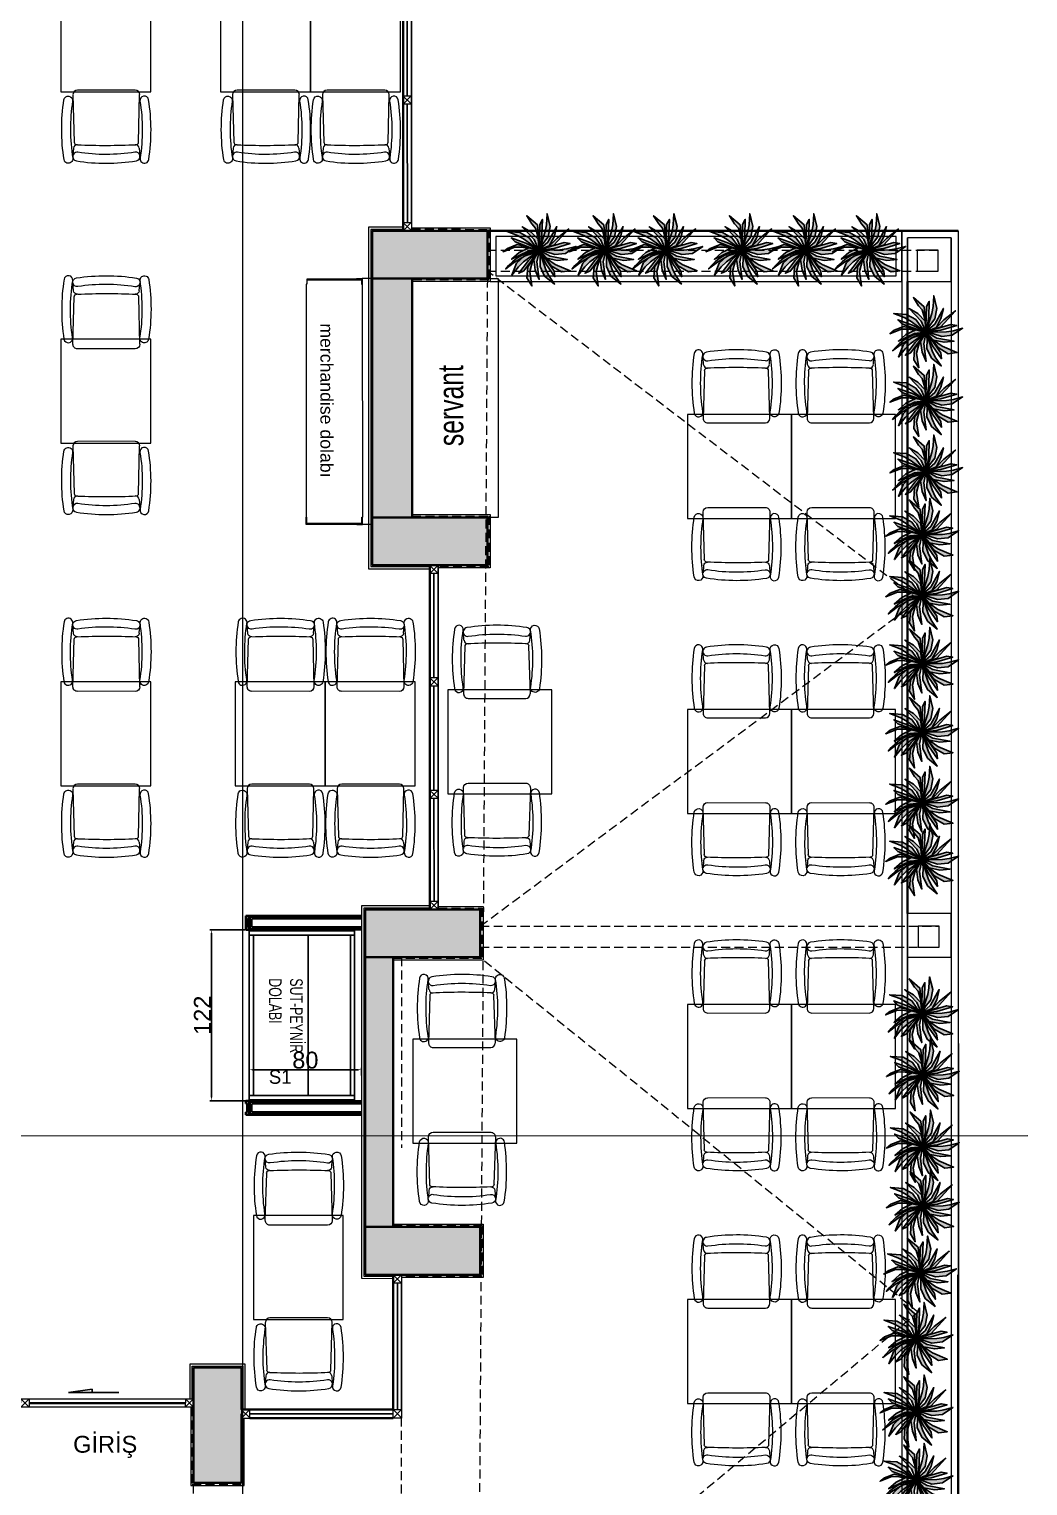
# Model space of a CAD drawing. Header units: millimetres. Extents: x 30084 to 42641, y -1284 to 1636.
# Drawn here: x 31249 to 31960, y -264 to 772 of the extents above; entities that cross this region are included whole.
import ezdxf

# ---------------------------------------------------------------- set-up
doc = ezdxf.new("R2010")
doc.units = ezdxf.units.MM
doc.linetypes.add('DASHED2', pattern=[9.525, 6.35, -3.175])
doc.linetypes.add('HIDDEN', pattern=[9.525, 6.35, -3.175])
doc.layers.add('00-BITKI', color=103, linetype='Continuous')
for name, color, linetype, lineweight in [('no3_ahsap gorunus arka ince', 53, 'Continuous', 15), ('no3_ahsap gorunus arka kalın', 43, 'Continuous', 15), ('no3_ahsap kesit on', 40, 'Continuous', 20), ('no3_ahşap gorunus on kalın', 36, 'Continuous', 15), ('no3_cam gorunus on', 142, 'Continuous', 15), ('no3_duvar kaplama', 8, 'Continuous', 0), ('no3_duvar mevcut', 4, 'Continuous', 35), ('no3_döşeme kaplama', 8, 'Continuous', 0), ('no3_kutu profil gorunus', 8, 'Continuous', 0), ('no3_kutuprofil kesit', 74, 'Continuous', 18), ('no3_sandalye masa', 248, 'Continuous', 15), ('no3_yazı tefriş', 152, 'Continuous', 0), ('no3_ölçü detay', 252, 'Continuous', 0), ('no3_ölçü tefriş', 252, 'Continuous', 0), ('t_görünüş', 45, 'Continuous', 25), ('t_yazı', 144, 'Continuous', 25), ('Y-CAM', 4, 'Continuous', 5), ('Y-UST', 253, 'HIDDEN', 13)]:
    doc.layers.add(name, color=color, linetype=linetype, lineweight=lineweight)
doc.styles.get("Standard").update_dxf_attribs({"font": 'arial.ttf'})
doc.styles.add('TAKSİM', font='GOTHIC.TTF', dxfattribs={"height": 20})
doc.styles.add('Ölçü50', font='arial.ttf', dxfattribs={"width": 0.7})
doc.dimstyles.new('ISO-25', dxfattribs={"dimtxt": 12, "dimasz": 2.5, "dimexe": 1.25, "dimexo": 0.625, "dimtad": 1, "dimdec": 0, "dimtxsty": 'Standard', "dimcen": 2.5, "dimadec": 0, "dimazin": 0, "dimtfac": 1, "dimtdec": 0, "dimtmove": 0, "dimatfit": 3, "dimfxl": 1, "dimarcsym": 0})

# ---------------------------------------------------------------- blocks, each defined once
blk = doc.blocks.new('hediiyelik')
at = {"layer": 'no3_ahsap gorunus arka kalın'}
for p, q in [((33247.8, -770.1), (33422.8, -770)), ((33247.8, -770.1), (33247.8, -777.1)), ((33422.8, -770), (33422.8, -777))]:
    blk.add_line(p, q, dxfattribs=at)
at = {"layer": 'no3_ahşap gorunus on kalın'}
for p, q in [((33251.8, -777.1), (33417.7, -777)), ((33422.8, -781), (33422.8, -813)), ((33251.8, -817.1), (33417.7, -817))]:
    blk.add_line(p, q, dxfattribs=at)
at = {"layer": 'no3_kutu profil gorunus'}
for p, q in [((33251.8, -777.6), (33251.8, -777.1)), ((33417.7, -777.5), (33417.7, -777)), ((33248.3, -781.1), (33247.8, -781.1)), ((33422.3, -781), (33422.8, -781)), ((33248.3, -813.1), (33247.8, -813.1)), ((33251.8, -816.6), (33251.8, -817.1)), ((33417.7, -816.5), (33417.7, -817)), ((33422.3, -813), (33422.8, -813))]:
    blk.add_line(p, q, dxfattribs=at)
for points in [[(33247.8, -781.1), (33247.8, -777.1), (33251.8, -777.1)], [(33422.8, -781), (33422.8, -777), (33417.7, -777)], [(33422.3, -781), (33422.3, -777.5), (33417.7, -777.5)], [(33248.3, -781.1), (33248.3, -777.6), (33251.8, -777.6)], [(33248.3, -813.1), (33248.3, -816.6), (33251.8, -816.6)], [(33422.8, -813), (33422.8, -817), (33417.7, -817)], [(33422.3, -813), (33422.3, -816.5), (33417.7, -816.5)]]:
    blk.add_lwpolyline(points, dxfattribs=at)
at = {"layer": 'no3_ölçü tefriş'}
for p, q in [((33421.9, -816), (33421.9, -777.5)), ((33248.3, -780), (33248.3, -813.1)), ((33248.7, -816), (33248.7, -777.6)), ((33422.3, -780), (33422.3, -813))]:
    blk.add_line(p, q, dxfattribs=at)
for centre in [(33248.5, -780), (33248.5, -784), (33248.5, -788), (33422.1, -780), (33422.1, -784), (33422.1, -788), (33248.5, -792), (33248.5, -796), (33248.5, -800), (33248.5, -804), (33248.5, -808), (33248.5, -812), (33248.5, -816), (33422.1, -812), (33422.1, -816)]:
    blk.add_circle(centre, 0.2, dxfattribs=at)
at = {"layer": 't_yazı', "style": 'Ölçü50'}
blk.add_text('merchandise dolabı', height=9, dxfattribs=at).set_placement((33279.7, -806.9, 0))
blk = doc.blocks.new('K-BKLEME')
for p, q in [((-29.3, 50.3), (-29.8, 56.6)), ((28.5, 50.4), (29, 56.7)), ((-28.6, 45), (-29.6, 3.2)), ((29, 3.3), (27.8, 45)), ((-25.7, -0.8), (25, -0.7))]:
    blk.add_line(p, q)
for points in [[(-29.9, 8.9, -0.077504), (-30, 59.1, 1), (-37.6, 60.2, 0.077504), (-37.5, 7.7, 1)], [(-25.5, 53.8, -0.077504), (24.7, 53.9, 1), (25.9, 61.5, 0.077504), (-26.7, 61.4, 1)], [(29.3, 9, 0.077504), (29.2, 59.1, -1), (36.8, 60.3, -0.077504), (36.9, 7.8, -1)]]:
    blk.add_lwpolyline(points, format="xyb", close=True)
for centre, radius, start, end in [((-25.9, 50.6), 3.39, 184.6945, 272.6484), ((-26.4, 44.9), 2.26, 92.7197, 178.6168), ((-0.2, -519.6), 567.4, 87.4515, 92.6484), ((25.1, 50.6), 3.39, 267.5228, 355.4767), ((25.6, 45), 2.26, 1.5543, 87.4515), ((-25.7, 3.2), 3.95, 180.0856, 270.0856), ((25, 3.2), 3.95, 270.0856, 0.0856)]:
    blk.add_arc(centre, radius, start, end)
blk = doc.blocks.new('yuopl')
at = {"linetype": 'ByBlock'}
h = blk.add_hatch(color=1, dxfattribs=at)
h.set_gradient(color1=(61, 122, 0), color2=(210, 212, 89), tint=1, name='HEMISPHERICAL')
h.paths.add_polyline_path([(48509, -20392), (48481, -20747), (48242, -21286), (48461, -21019), (48605, -20707), (48513, -20372), (48605, -20727), (48553, -21067), (48541, -21557), (48677, -20843), (48513, -20361), (48813, -21162), (48956, -21298), (48769, -20788), (48517, -20365), (48665, -20548), (48920, -20903), (49028, -21103), (49144, -21398), (49124, -20987), (48944, -20684), (48681, -20500), (48517, -20361), (48888, -20524), (49316, -20915), (49144, -20632), (48880, -20393), (48525, -20365), (48880, -20389), (49211, -20499), (49673, -20766), (49529, -20514), (49167, -20367), (48520, -20363), (49362, -20334), (49530, -20242), (49006, -20261), (48524, -20364), (48803, -20267), (49135, -20155), (49362, -20108), (49713, -20089), (49310, -19986), (48967, -20060), (48736, -20239), (48517, -20365), (48780, -20068), (49291, -19778), (48970, -19856), (48659, -20029), (48522, -20358), (48652, -19991), (48890, -19689), (49314, -19458), (49005, -19487), (48729, -19725), (48522, -20357), (48758, -19546), (48721, -19359), (48581, -19867), (48525, -20364), (48517, -19713), (48544, -19477), (48635, -19140), (48412, -19495), (48375, -19840), (48475, -20114), (48522, -20345), (48480, -20277), (48392, -19919), (48347, -19473), (48349, -19106), (48316, -19248), (48292, -19421), (48287, -19533), (48288, -19610), (48306, -19783), (48349, -19975), (48415, -20151), (48517, -20344), (48325, -20024), (48209, -19451), (48181, -19778), (48254, -20132), (48522, -20348), (48245, -20127), (48228, -20075), (48098, -19957), (47957, -19775), (47846, -19374), (47841, -19557), (47935, -19890), (48519, -20360), (48255, -20162), (47824, -19885), (47639, -19864), (48064, -20142), (48506, -20355), (48232, -20268), (47911, -20165), (47700, -20072), (47392, -19878), (47667, -20196), (47990, -20339), (48282, -20331), (48510, -20352), (48136, -20442), (47565, -20376), (47868, -20505), (48214, -20548), (48506, -20363), (48260, -20548), (47863, -20699), (47680, -20682), (47362, -20710), (47819, -20810), (48364, -20473), (47856, -20876), (47774, -21050), (48188, -20719), (48504, -20373), (48144, -20884), (47989, -21050), (47715, -21283), (48111, -21115), (48345, -20856), (48419, -20577)])
at = {"color": 76, "linetype": 'ByBlock'}
blk.add_lwpolyline([(48509, -20392), (48481, -20747), (48242, -21286), (48461, -21019), (48605, -20707), (48513, -20372), (48605, -20727), (48553, -21067), (48541, -21557), (48677, -20843), (48513, -20361), (48813, -21162), (48956, -21298), (48769, -20788), (48517, -20365), (48665, -20548), (48920, -20903), (49028, -21103), (49144, -21398), (49124, -20987), (48944, -20684), (48681, -20500), (48517, -20361), (48888, -20524), (49316, -20915), (49144, -20632), (48880, -20393), (48525, -20365), (48880, -20389), (49211, -20499), (49673, -20766), (49529, -20514), (49167, -20367), (48520, -20363), (49362, -20334), (49530, -20242), (49006, -20261), (48524, -20364), (48803, -20267), (49135, -20155), (49362, -20108), (49713, -20089), (49310, -19986), (48967, -20060), (48736, -20239), (48517, -20365), (48780, -20068), (49291, -19778), (48970, -19856), (48659, -20029), (48522, -20358), (48652, -19991), (48890, -19689), (49314, -19458), (49005, -19487), (48729, -19725), (48522, -20357), (48758, -19546), (48721, -19359), (48581, -19867), (48525, -20364), (48517, -19713), (48544, -19477), (48635, -19140), (48412, -19495), (48375, -19840), (48475, -20114), (48522, -20345), (48480, -20277), (48392, -19919), (48347, -19473), (48349, -19106), (48316, -19248), (48292, -19421), (48287, -19533), (48288, -19610), (48306, -19783), (48349, -19975), (48415, -20151), (48517, -20344), (48325, -20024), (48209, -19451), (48181, -19778), (48254, -20132), (48522, -20348), (48245, -20127), (48228, -20075), (48098, -19957), (47957, -19775), (47846, -19374), (47841, -19557), (47935, -19890), (48519, -20360), (48255, -20162), (47824, -19885), (47639, -19864), (48064, -20142), (48506, -20355), (48232, -20268), (47911, -20165), (47700, -20072), (47392, -19878), (47667, -20196), (47990, -20339), (48282, -20331), (48510, -20352), (48136, -20442), (47565, -20376), (47868, -20505), (48214, -20548), (48506, -20363), (48260, -20548), (47863, -20699), (47680, -20682), (47362, -20710), (47819, -20810), (48364, -20473), (47856, -20876), (47774, -21050), (48188, -20719), (48504, -20373), (48144, -20884), (47989, -21050), (47715, -21283), (48111, -21115), (48345, -20856), (48419, -20577)], close=True, dxfattribs=at)
blk = doc.blocks.new('girişkat duvarlarım')
at = {"layer": 'no3_duvar kaplama'}
h = blk.add_hatch(color=251, dxfattribs=at)
h.dxf.hatch_style = 1
h.paths.add_polyline_path([(36583.7, 271), (36562.8, 271), (36562.8, 237), (36583.7, 237)])
h = blk.add_hatch(color=251, dxfattribs=at)
h.dxf.hatch_style = 1
h.paths.add_polyline_path([(36644.8, 271), (36583.7, 271), (36583.7, 237), (36592.8, 237), (36644.8, 237)])
h = blk.add_hatch(color=251, dxfattribs=at)
h.dxf.hatch_style = 1
h.paths.add_polyline_path([(36583.7, 237), (36562.8, 237), (36562.8, 67), (36583.7, 67)])
h = blk.add_hatch(color=251, dxfattribs=at)
h.dxf.hatch_style = 1
h.paths.add_polyline_path([(36591.2, 237), (36583.7, 237), (36583.7, 67), (36591.2, 67)])
h = blk.add_hatch(color=251, dxfattribs=at)
h.dxf.hatch_style = 1
h.paths.add_polyline_path([(36644.8, 67), (36583.7, 67), (36562.8, 67), (36562.8, 62), (36562.8, 33), (36592.8, 33), (36623.8, 33), (36644.8, 33)])
h = blk.add_hatch(color=251, dxfattribs=at)
h.dxf.hatch_style = 1
h.paths.add_polyline_path([(36557.8, -212), (36557.8, -246), (36587.8, -246), (36639.8, -246), (36639.8, -212)])
h = blk.add_hatch(color=251, dxfattribs=at)
h.dxf.hatch_style = 1
h.paths.add_polyline_path([(36557.8, -438), (36577.8, -438), (36577.8, -246), (36557.8, -246)])
h = blk.add_hatch(color=251, dxfattribs=at)
h.dxf.hatch_style = 1
h.paths.add_polyline_path([(36557.8, -472), (36583.7, -472), (36583.7, -438), (36557.8, -438)])
h = blk.add_hatch(color=251, dxfattribs=at)
h.dxf.hatch_style = 1
h.paths.add_polyline_path([(36639.8, -438), (36583.7, -438), (36583.7, -446.8), (36639.8, -446.8)])
h = blk.add_hatch(color=251, dxfattribs=at)
h.dxf.hatch_style = 1
h.paths.add_polyline_path([(36639.8, -446.8), (36583.7, -446.8), (36583.7, -461.8), (36639.8, -461.8)])
h = blk.add_hatch(color=251, dxfattribs=at)
h.dxf.hatch_style = 1
h.paths.add_polyline_path([(36639.8, -461.8), (36583.7, -461.8), (36583.7, -472), (36583.8, -472), (36587.8, -472), (36639.8, -472)])
h = blk.add_hatch(color=251, dxfattribs=at)
h.dxf.hatch_style = 1
h.paths.add_polyline_path([(36469.8, -571), (36469.8, -568), (36469.8, -538), (36435.8, -538), (36435.8, -568), (36435.8, -574), (36435.8, -620), (36469.8, -620)])
for points in [[(36590.8, 271.1), (36644.8, 271), (36644.8, 237), (36591.2, 237)], [(36591.2, 67), (36644.8, 67), (36644.8, 33), (36609.8, 33)], [(36609.8, -212), (36639.8, -212), (36639.8, -246), (36577.8, -246)], [(36577.8, -438), (36639.8, -438), (36639.8, -472), (36583.8, -472)]]:
    blk.add_lwpolyline(points)
at = {"layer": 'no3_ahsap gorunus arka ince'}
for points in [[(36590.8, 273.1), (36646.8, 273), (36646.8, 235), (36591.2, 235)], [(36591.2, 69), (36646.8, 69), (36646.8, 31), (36609.8, 31)], [(36609.8, -210), (36641.8, -210), (36641.8, -248), (36577.8, -248)], [(36577.8, -436), (36641.8, -436), (36641.8, -474), (36583.8, -474)]]:
    blk.add_lwpolyline(points, dxfattribs=at)
at = {"layer": 'no3_ahsap gorunus arka ince', "linetype": 'DASHED2'}
for points in [[(36590.8, 272.1), (36645.8, 272), (36645.8, 236), (36591.2, 236)], [(36591.2, 68), (36645.8, 68), (36645.8, 32), (36609.8, 32)], [(36609.8, -211), (36640.8, -211), (36640.8, -247), (36577.8, -247)], [(36577.8, -437), (36640.8, -437), (36640.8, -473), (36583.8, -473)]]:
    blk.add_lwpolyline(points, dxfattribs=at)
at = {"layer": 'no3_ahsap gorunus arka ince', "elevation": 0}
blk.add_lwpolyline([(36433.8, -566.3), (36433.8, -622), (36471.8, -622), (36471.8, -574)], dxfattribs=at)
at = {"layer": 'no3_ahsap gorunus arka ince', "linetype": 'DASHED2', "elevation": 0}
blk.add_lwpolyline([(36434.8, -566.3), (36434.8, -621), (36470.8, -621), (36470.8, -574)], dxfattribs=at)
at = {"layer": 'no3_cam gorunus on'}
for p, q in [((36318.8, -562.9, 0), (36429.8, -562.7, 0)), ((36318.8, -563.4, 0), (36429.8, -563.2, 0)), ((36318.8, -563.9, 0), (36429.8, -563.7, 0))]:
    blk.add_line(p, q, dxfattribs=at)
at = {"layer": 'no3_duvar kaplama'}
for points in [[(36584.8, 273.5), (36560.3, 273.5), (36560.3, 30.5), (36603.8, 30.5)], [(36584.8, 272), (36561.8, 272), (36561.8, 32), (36603.8, 32)], [(36603.8, -209.5), (36555.3, -209.5), (36555.3, -474.5), (36577.8, -474.6)], [(36603.8, -211), (36556.8, -211), (36556.8, -473), (36577.8, -473.1)]]:
    blk.add_lwpolyline(points, dxfattribs=at)
at = {"layer": 'no3_duvar kaplama', "elevation": 0}
for points in [[(36433.3, -560.3), (36433.3, -535.5), (36472.3, -535.5), (36472.3, -568)], [(36434.8, -560.3), (36434.8, -537), (36470.8, -537), (36470.8, -568)]]:
    blk.add_lwpolyline(points, dxfattribs=at)
at = {"layer": 'no3_duvar mevcut'}
for p, q in [((36584.8, 271), (36584.8, 527)), ((36562.8, 33), (36562.8, 271.1)), ((36562.8, 271), (36591, 271)), ((36644.8, 271), (36562.8, 271)), ((36591.2, 271), (36584.8, 271)), ((36592.8, 271), (36623.8, 271)), ((36644.8, 237), (36644.8, 271)), ((36644.8, 271), (36979.8, 271)), ((36592.8, 237), (36562.8, 237)), ((36591.2, 67), (36591.2, 237)), ((36592.8, 237), (36644.8, 237)), ((36562.8, 67), (36628.8, 67)), ((36644.8, 67), (36562.8, 67)), ((36635, 67), (36628.6, 67)), ((36644.8, 33), (36644.8, 67)), ((36623.8, 33), (36562.8, 33)), ((36592.8, 33), (36562.8, 33)), ((36592.8, 33), (36644.8, 33)), ((36603.8, -119.5), (36603.8, 33)), ((36603.8, 33), (36623.8, 33)), ((36603.8, -212), (36603.8, 33)), ((36603.8, -212), (36603.8, 33)), ((36557.8, -472), (36557.8, -212)), ((36557.8, -212), (36623.8, -212)), ((36639.8, -212), (36557.8, -212)), ((36630, -212), (36623.6, -212)), ((36639.8, -246), (36639.8, -212)), ((36587.8, -246), (36557.8, -246)), ((36577.8, -438), (36577.8, -246)), ((36587.8, -246), (36639.8, -246)), ((36639.8, -438), (36557.8, -438)), ((36639.8, -472), (36639.8, -438)), ((36587.8, -472), (36557.8, -472)), ((36577.8, -568), (36577.8, -472)), ((36577.8, -568), (36577.8, -472)), ((36587.8, -472), (36639.8, -472)), ((36979.8, -472), (36979.8, -1277)), ((36435.8, -568), (36435.8, -538)), ((36435.8, -538), (36469.8, -538)), ((36469.8, -538), (36469.8, -568)), ((36435.8, -574), (36435.8, -568)), ((36469.8, -568), (36577.8, -568)), ((36435.8, -574), (36435.8, -620)), ((36469.8, -620), (36469.8, -571)), ((36475.8, -574), (36577.8, -574)), ((36435.8, -620), (36469.8, -620))]:
    blk.add_line(p, q, dxfattribs=at)
blk.add_lwpolyline([(36943.8, -749.2), (36943.8, -469)], dxfattribs=at)
at = {"layer": 'no3_döşeme kaplama'}
for p, q in [((36644.8, 271), (36979.8, 271)), ((36939.8, 271), (36939.8, -780.2)), ((36979.8, 271), (36979.8, -474)), ((36943.8, 266), (36943.8, -749.2)), ((36974.8, 266), (36974.8, -780.2)), ((36980, -307.3), (36979.8, -785.2)), ((36943.8, -780.2), (36943.8, -610.2))]:
    blk.add_line(p, q, dxfattribs=at)
for points in [[(36939.8, 271), (36646.8, 271), (36646.8, 235), (36939.8, 235)], [(36935.8, 267), (36650.8, 267), (36650.8, 239), (36935.8, 239)], [(36943.8, 235), (36974.8, 235), (36974.8, 266), (36943.8, 266)], [(36943.8, -246), (36974.8, -246), (36974.8, -215), (36943.8, -215)], [(36943.8, -246), (36974.8, -246), (36974.8, -215), (36943.8, -215)]]:
    blk.add_lwpolyline(points, close=True, dxfattribs=at)
at = {"layer": 'no3_kutuprofil kesit'}
for p, q in [((36590.8, 361.1), (36584.7, 367)), ((36584.8, 361), (36590.7, 367)), ((36590.8, 271.1), (36584.7, 277)), ((36584.8, 271), (36590.7, 277)), ((36609.8, 27.1), (36603.7, 33)), ((36603.8, 27), (36609.7, 33)), ((36609.8, -52.9), (36603.7, -47)), ((36603.8, -53), (36609.7, -47)), ((36609.8, -132.9), (36603.7, -127)), ((36603.8, -133), (36609.7, -127)), ((36609.8, -211.9), (36603.7, -206)), ((36603.8, -212), (36609.7, -206)), ((36583.8, -477.9), (36577.7, -472)), ((36577.8, -478), (36583.7, -472)), ((36312.8, -566.3, 0), (36318.8, -560.3, 0)), ((36312.8, -560.3, 0), (36318.8, -566.3, 0)), ((36318.8, -560.3, 0), (36318.8, -566.3, 0)), ((36342.8, -560.3, 0), (36435.8, -560.3, 0)), ((36429.9, -560.2, 0), (36429.8, -566.2, 0)), ((36429.8, -566.2, 0), (36435.8, -560.3, 0)), ((36435.8, -566.3, 0), (36429.9, -560.2, 0)), ((36475.8, -573.9), (36469.7, -568)), ((36469.8, -574), (36475.7, -568)), ((36583.8, -573.9), (36577.7, -568)), ((36577.8, -574), (36583.7, -568))]:
    blk.add_line(p, q, dxfattribs=at)
for points in [[(36584.8, 367), (36590.8, 367), (36590.8, 361), (36584.8, 361)], [(36584.8, 277), (36590.8, 277), (36590.8, 271), (36584.8, 271)], [(36603.8, 33), (36609.8, 33), (36609.8, 27), (36603.8, 27)], [(36603.8, -47), (36609.8, -47), (36609.8, -53), (36603.8, -53)], [(36603.8, -127), (36609.8, -127), (36609.8, -133), (36603.8, -133)], [(36603.8, -206), (36609.8, -206), (36609.8, -212), (36603.8, -212)], [(36577.8, -472), (36583.8, -472), (36583.8, -478), (36577.8, -478)], [(36475.8, -574), (36475.8, -568), (36469.8, -568), (36469.8, -574)], [(36577.8, -568), (36583.8, -568), (36583.8, -574), (36577.8, -574)]]:
    blk.add_lwpolyline(points, close=True, dxfattribs=at)
at = {"layer": 'no3_kutuprofil kesit', "elevation": 0}
blk.add_lwpolyline([(36312.8, -560.3), (36435.8, -560.3), (36435.8, -566.3), (36312.7, -566.3)], close=True, dxfattribs=at)
at = {"layer": 'no3_ölçü detay', "linetype": 'DASHED2'}
for p, q in [((36644.8, 257.2), (36965.6, 257.2)), ((36951.8, 8.1), (36644.8, 242.2)), ((36644.8, 242.2), (36965.6, 242.2)), ((36644.8, 237), (36638.3, -780.2)), ((36639.8, -223.8), (36952.1, 8.3)), ((36639.8, -223.8), (36965.6, -223.8)), ((36639.8, -223.8), (36965.6, -223.8)), ((36668.7, -223.8), (36966.4, -223.8)), ((36639.8, -238.8), (36965.6, -238.8)), ((36639.8, -238.8), (36965.6, -238.8)), ((36951.1, -498.6), (36641.8, -248)), ((36640.4, -758), (36951.4, -498.4)), ((36435.8, -780), (36435.8, -574))]:
    blk.add_line(p, q, dxfattribs=at)
at = {"layer": 'no3_ölçü detay'}
for points in [[(36965.6, 257.2), (36950.6, 257.2), (36950.6, 242.2), (36965.6, 242.2)], [(36966.4, -223.8), (36951.4, -223.8), (36951.4, -238.8), (36966.4, -238.8)]]:
    blk.add_lwpolyline(points, close=True, dxfattribs=at)
at = {"layer": 'Y-CAM', "lineweight": -3, "ltscale": 10}
for points in [[(36584.8, 317), (36584.8, 527)], [(36590.8, 277), (36590.8, 527)], [(36587.8, 367), (36587.8, 441)], [(36588, 277), (36587.8, 361)], [(36603.8, -177), (36603.8, 33)], [(36609.8, -212), (36609.8, 33)], [(36606.8, -47), (36606.8, 27)], [(36606.8, -127), (36606.8, -53)], [(36607, -206), (36606.8, -133)], [(36580.8, -568), (36580.8, -478)], [(36583.8, -568), (36583.8, -478)], [(36475.8, -571), (36577.8, -571)]]:
    blk.add_lwpolyline(points, dxfattribs=at)
at = {"layer": 'Y-UST', "lineweight": -3, "ltscale": 10, "elevation": 0}
blk.add_lwpolyline([(36382.5, -555.8), (36346.7, -555.8), (36363.7, -553.4), (36363.7, -555.8)], dxfattribs=at)
at = {"layer": '00-BITKI', "color": 250, "linetype": 'ByBlock', "extrusion": (0, 0, -1), "xscale": 0.02159999996223907, "yscale": 0.02159999996223907, "zscale": -0.02159999996223907, "rotation": 233.0568848752181}
for p in [(-35700.4, 830.5), (-35747.6, 830.5), (-35790.7, 830.5), (-35844.7, 830.5), (-35890.2, 830.5), (-35935, 830.5), (-35975.6, 772.2), (-35975.6, 723.4), (-35975.6, 673.1), (-35972.7, 628.1), (-35972.7, 585), (-35972.7, 536.3), (-35972.7, 487.5), (-35972.7, 437.3), (-35972.7, 396.6), (-35972.6, 287.4), (-35973.2, 243.5), (-35973.2, 192.6), (-35973.2, 150.2), (-35971.2, 102.9), (-35968.7, 55.8), (-35968.7, 4.2), (-35968.7, -44.5)]:
    blk.add_blockref('yuopl', p, dxfattribs=at)
at = {"layer": 'no3_yazı tefriş', "extrusion": (-1.38808e-07, 2.56536e-07, 1), "insert": (36395.7, -594.5, 0), "char_height": 12, "width": 102.104, "attachment_point": 6, "text_direction": (1, 0, 0)}
blk.add_mtext('{\\fArial|b0|i0|c162|p34;GİRİŞ}', dxfattribs=at)
blk = doc.blocks.new('*D85')
at = {"color": 0, "lineweight": -2, "transparency": 16777216}
for p, q in [((31403, 131.4), (31378, 131.4)), ((31379.2, 12.2), (31379.2, 128.9)), ((31404, 9.7), (31378, 9.7))]:
    blk.add_line(p, q, dxfattribs=at)
at = {"color": 0, "transparency": 16777216}
for points in [[(31378.8, 128.9), (31379.6, 128.9), (31379.2, 131.4)], [(31378.8, 12.2), (31379.6, 12.2), (31379.2, 9.7)]]:
    blk.add_solid(points, dxfattribs=at)
at = {"layer": 'Defpoints', "color": 0, "transparency": 16777216}
for p in [(31379.2, 131.4), (31403.6, 131.4, 0), (31404.6, 9.7, 0)]:
    blk.add_point(p, dxfattribs=at)
at = {"color": 0, "transparency": 16777216, "insert": (31372.6, 70.6), "char_height": 12, "attachment_point": 5, "rotation": 90}
blk.add_mtext('122', dxfattribs=at)
blk = doc.blocks.new('*D87')
at = {"layer": 'Defpoints', "color": 0, "transparency": 16777216}
for p in [(31485.9, 31.8), (31405.9, 13.5, 1109.6), (31485.9, 9.7, 0)]:
    blk.add_point(p, dxfattribs=at)
at = {"layer": 'no3_duvar mevcut', "color": 0, "linetype": 'Continuous', "lineweight": -2, "transparency": 16777216}
for p, q in [((31405.9, 33), (31405.9, 33.1)), ((31485.9, 27.8), (31485.9, 33.1))]:
    blk.add_line(p, q, dxfattribs=at)
at = {"layer": 'no3_duvar mevcut', "color": 0, "lineweight": -2, "transparency": 16777216}
blk.add_line((31408.4, 31.8), (31483.4, 31.8), dxfattribs=at)
at = {"layer": 'no3_duvar mevcut', "color": 0, "transparency": 16777216}
for points in [[(31408.4, 32.2), (31408.4, 31.4), (31405.9, 31.8)], [(31483.4, 32.2), (31483.4, 31.4), (31485.9, 31.8)]]:
    blk.add_solid(points, dxfattribs=at)
at = {"layer": 'no3_duvar mevcut', "color": 0, "transparency": 16777216, "insert": (31445.9, 38.6), "char_height": 12, "attachment_point": 5}
blk.add_mtext('80', dxfattribs=at)

msp = doc.modelspace()

# ---------------------------------------------------------------- linework, layer by layer
for p, q in [((31405.6, 141.4, 0), (31485.9, 141.4)), ((31405.6, 141.4, 0), (31405.6, 131.4, 0)), ((31406.6, 140.4, 0), (31485.9, 140.4, 0)), ((31406.6, 140.4, 0), (31406.6, 132.4, 0)), ((31407.8, 139.2, 0), (31485.9, 139.2, 0)), ((31407.8, 139.2, 0), (31407.8, 133.6, 0)), ((31405.6, 131.4, 0), (31485.9, 131.4, 0)), ((31406.6, 132.4, 0), (31485.9, 132.4, 0)), ((31407.8, 133.6, 0), (31485.9, 133.6, 0)), ((31405.6, -0.3, 0), (31405.6, 9.7, 0)), ((31405.6, 9.7, 0), (31485.9, 9.7, 0)), ((31406.6, 0.7, 0), (31406.6, 8.7, 0)), ((31406.6, 8.7, 0), (31485.9, 8.7, 0)), ((31406.6, 0.7, 0), (31485.9, 0.7, 0)), ((31407.8, 1.9, 0), (31407.8, 7.5, 0)), ((31407.8, 7.5, 0), (31485.9, 7.5, 0)), ((31407.8, 1.9, 0), (31485.9, 1.9, 0)), ((31405.6, -0.3, 0), (31485.9, -0.3))]:
    msp.add_line(p, q)
at = {"layer": 'no3_ahsap kesit on', "lineweight": 35}
for p, q in [((31403.6, 141.4), (31405.6, 141.4, 0)), ((31403.6, 139.4, 0), (31403.6, 141.4)), ((31403.6, 139.4, 0), (31404.4, 139.4, 0)), ((31404.4, 133.4, 0), (31404.4, 139.4, 0)), ((31405.6, 131.4, 0), (31405.6, 141.4, 0)), ((31403.6, 131.4, 0), (31403.6, 133.4)), ((31403.6, 133.4, 0), (31404.4, 133.4, 0)), ((31403.6, 131.4, 0), (31405.6, 131.4, 0)), ((31403.6, 9.7, 0), (31403.6, 7.7)), ((31403.6, 9.7, 0), (31405.6, 9.7, 0)), ((31403.6, 7.7, 0), (31404.4, 7.7, 0)), ((31403.6, 1.7, 0), (31404.4, 1.7, 0)), ((31403.6, 1.7, 0), (31403.6, -0.3)), ((31404.4, 7.7, 0), (31404.4, 1.7, 0)), ((31405.6, 9.7, 0), (31405.6, -0.3, 0)), ((31403.6, -0.3), (31405.6, -0.3, 0))]:
    msp.add_line(p, q, dxfattribs=at)
at = {"layer": 'no3_ahşap gorunus on kalın'}
msp.add_lwpolyline([(31521.8, 424.9), (31521.8, 594.9), (31583.1, 594.9), (31583.1, 424.9)], close=True, dxfattribs=at)
at = {"layer": 'no3_duvar mevcut'}
for p, q in [((31874.4, 142.9), (31874.4, 592.9)), ((31485.9, 141.4), (31403.6, 141.4)), ((31403.6, 141.4), (31403.6, 133.4)), ((31403.6, -0.3), (31485.9, -0.3)), ((31485.9, -0.3), (31403.6, -0.3))]:
    msp.add_line(p, q, dxfattribs=at)
at = {"layer": 'no3_döşeme kaplama'}
msp.add_line((31874.4, -221), (31874.4, 623.9), dxfattribs=at)
at = {"layer": 'no3_sandalye masa'}
for points in [[(31272, 801.7), (31272, 727.7), (31336, 727.7), (31336, 801.7)], [(31385.6, 801.7), (31385.6, 727.7), (31449.6, 727.7), (31449.6, 801.7)], [(31449.6, 801.7), (31449.6, 727.7), (31513.6, 727.7), (31513.6, 801.7)], [(31272, 551.7), (31272, 477.7), (31336, 477.7), (31336, 551.7)], [(31791.8, 424.2), (31791.8, 498.2), (31717.8, 498.2), (31717.8, 424.2)], [(31865.8, 424.2), (31865.8, 498.2), (31791.8, 498.2), (31791.8, 424.2)], [(31272, 307.9), (31272, 233.9), (31336, 233.9), (31336, 307.9)], [(31396, 307.9), (31396, 233.9), (31460, 233.9), (31460, 307.9)], [(31460, 307.9), (31460, 233.9), (31524, 233.9), (31524, 307.9)], [(31621.3, 228.1), (31621.3, 302.1), (31547.3, 302.1), (31547.3, 228.1)], [(31791.8, 214.2), (31791.8, 288.2), (31717.8, 288.2), (31717.8, 214.2)], [(31865.8, 214.2), (31865.8, 288.2), (31791.8, 288.2), (31791.8, 214.2)], [(31791.8, 4.2), (31791.8, 78.2), (31717.8, 78.2), (31717.8, 4.2)], [(31865.8, 4.2), (31865.8, 78.2), (31791.8, 78.2), (31791.8, 4.2)], [(31596.4, -20.4), (31596.4, 53.6), (31522.4, 53.6), (31522.4, -20.4)], [(31408.9, -71.9), (31408.9, -145.9), (31472.9, -145.9), (31472.9, -71.9)], [(31791.8, -205.8), (31791.8, -131.8), (31717.8, -131.8), (31717.8, -205.8)], [(31865.8, -205.8), (31865.8, -131.8), (31791.8, -131.8), (31791.8, -205.8)]]:
    msp.add_lwpolyline(points, close=True, dxfattribs=at)
at = {"layer": 'no3_yazı tefriş', "linetype": 'Continuous', "ltscale": 0.3}
msp.add_line((31401.2, 1349), (31401.2, -997.5), dxfattribs=at)
at = {"layer": 'no3_yazı tefriş'}
msp.add_line((30598.8, -15.3), (31960, -15.1), dxfattribs=at)
at = {"layer": 'no3_ölçü detay', "linetype": 'DASHED2'}
for p, q in [((31514.4, 111.9), (31514.4, -23.7)), ((31514.4, -422.1), (31514.4, -216.1))]:
    msp.add_line(p, q, dxfattribs=at)
at = {"layer": 't_görünüş'}
for p, q in [((31405.9, 130.6, 1109.6), (31480.9, 130.6, 0)), ((31405.9, 10.5, 1109.6), (31405.9, 130.6, 1109.6)), ((31405.9, 127.6, 1109.6), (31480.9, 127.6, 0)), ((31408.9, 13.5, 1109.6), (31408.9, 127.6, 1109.6)), ((31447.9, 127.6, 0), (31447.9, 13.5, 0)), ((31477.9, 127.6, 0), (31477.9, 13.5, 0)), ((31480.9, 130.6, 0), (31480.9, 10.5, 0)), ((31405.9, 13.5, 1109.6), (31480.9, 13.5, 0)), ((31405.9, 10.5, 1109.6), (31480.9, 10.5, 0))]:
    msp.add_line(p, q, dxfattribs=at)

# ---------------------------------------------------------------- block references
at = {"layer": 'no3_duvar mevcut'}
msp.add_blockref('girişkat duvarlarım', (-5069.4, 357.9), dxfattribs=at)
at = {"layer": 'no3_duvar mevcut', "rotation": 270}
msp.add_blockref('hediiyelik', (32263.5, 33842.7), dxfattribs=at)
at = {"layer": 'no3_sandalye masa'}
for p, xscale, yscale, zscale, rotation in [((31304, 728.4), 0.8099999999983489, 0.8099999999983489, 0.8099999999983489, 179.9999999999772), ((31417.6, 728.4), 0.8099999999983489, 0.8099999999983489, 0.8099999999983489, 179.9999999999772), ((31481.6, 728.4), 0.8099999999983489, 0.8099999999983489, 0.8099999999983489, 179.9999999999772), ((31304, 545.5), -0.8099999999983489, 0.8100000000013098, 0.8100000000013096, 359.9999999999772), ((31304, 478.4), 0.8099999999983489, 0.8099999999983489, 0.8099999999983489, 179.9999999999772), ((31753, 431.3), -0.8099999999983489, 0.8100000000013098, 0.8100000000013096, 180), ((31827, 431.3), -0.8099999999983489, 0.8100000000013098, 0.8100000000013096, 180), ((31304, 301.7), -0.8099999999983489, 0.8100000000013098, 0.8100000000013096, 359.9999999999772), ((31428, 301.7), -0.8099999999983489, 0.8100000000013098, 0.8100000000013096, 359.9999999999772), ((31492, 301.7), -0.8099999999983489, 0.8100000000013098, 0.8100000000013096, 359.9999999999772), ((31304, 234.5), 0.8099999999983489, 0.8099999999983489, 0.8099999999983489, 179.9999999999772), ((31428, 234.5), 0.8099999999983489, 0.8099999999983489, 0.8099999999983489, 179.9999999999772), ((31492, 234.5), 0.8099999999983489, 0.8099999999983489, 0.8099999999983489, 179.9999999999772), ((31582.5, 235.2), -0.8099999999983489, 0.8100000000013098, 0.8100000000013096, 180), ((31753, 221.3), -0.8099999999983489, 0.8100000000013098, 0.8100000000013096, 180), ((31827, 221.3), -0.8099999999983489, 0.8100000000013098, 0.8100000000013096, 180), ((31753, 11.3), -0.8099999999983489, 0.8100000000013098, 0.8100000000013096, 180), ((31827, 11.3), -0.8099999999983489, 0.8100000000013098, 0.8100000000013096, 180), ((31557.6, -13.3), -0.8099999999983489, 0.8100000000013098, 0.8100000000013096, 180), ((31440.9, -78.2), -0.8099999999983489, 0.8100000000013098, 0.8100000000013096, 359.9999999999772), ((31440.9, -145.3), 0.8099999999983489, 0.8099999999983489, 0.8099999999983489, 179.9999999999772), ((31753, -198.7), -0.8099999999983489, 0.8100000000013098, 0.8100000000013096, 180), ((31827, -198.7), -0.8099999999983489, 0.8100000000013098, 0.8100000000013096, 180)]:
    msp.add_blockref('K-BKLEME', p, dxfattribs=dict(at, xscale=xscale, yscale=yscale, zscale=zscale, rotation=rotation))
at = {"layer": 'no3_sandalye masa', "xscale": 0.8099999999983489, "yscale": 0.8099999999983489, "zscale": 0.8099999999983489}
for p in [(31753, 492.8), (31827, 492.8), (31582.5, 296.7), (31753, 282.8), (31827, 282.8), (31753, 72.8), (31827, 72.8), (31557.6, 48.2), (31753, -137.2), (31827, -137.2)]:
    msp.add_blockref('K-BKLEME', p, dxfattribs=at)

# ---------------------------------------------------------------- texts
at = {"style": 'TAKSİM'}
msp.add_text('S1', height=9.9, dxfattribs=at).set_placement((31419.9, 21.8, 0))
at = {"layer": 't_yazı', "lineweight": 9, "attachment_point": 1, "style": 'Ölçü50'}
for s, insert, char_height, width, rotation in [('servant ', (31540.3, 475.6, 0), 18, 1464.946, 90.0756), ('SUT-PEYNİR \\PDOLABI', (31444, 96.9, 1109.6), 9, 732.473, 270)]:
    msp.add_mtext(s, dxfattribs=dict(at, insert=insert, char_height=char_height, width=width, rotation=rotation))

# ---------------------------------------------------------------- dimensions: what is measured, and where the dimension line sits
dim = msp.add_linear_dim(base=(31379.2, 131.4), p1=(31404.6, 9.7, 0), p2=(31403.6, 131.4, 0), angle=90, dimstyle='ISO-25', override={"dimfxl": 40, "dimfxlon": 1})
dim.commit()
dim.dimension.update_dxf_attribs({"geometry": '*D85', "text_midpoint": (31372.6, 70.6)})
at = {"layer": 'no3_duvar mevcut'}
dim = msp.add_linear_dim(base=(31485.9, 31.8), p1=(31405.9, 13.5, 1109.6), p2=(31485.9, 9.7, 0), dimstyle='ISO-25', override={"dimfxl": 4, "dimfxlon": 1}, dxfattribs=at)
dim.commit()
dim.dimension.update_dxf_attribs({"geometry": '*D87', "text_midpoint": (31445.9, 38.6)})

doc.saveas('drawing.dxf')
